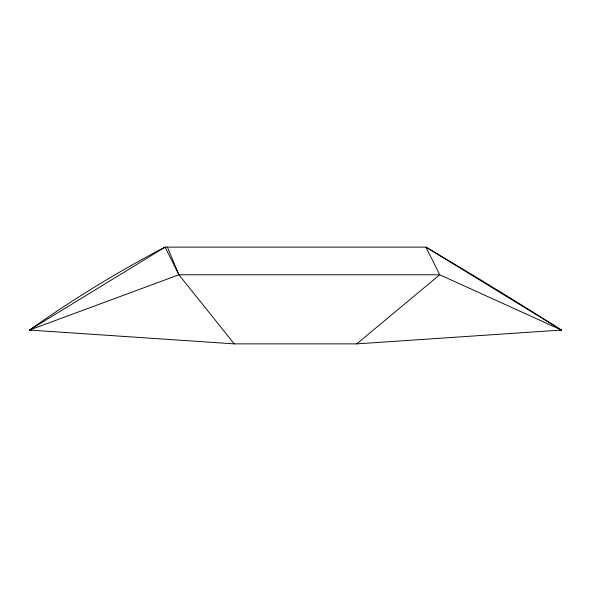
<?xml version="1.0" encoding="UTF-8"?>
<svg xmlns="http://www.w3.org/2000/svg" width="591" height="591" viewBox="0 0 591 591"><rect width="100%" height="100%" fill="white"/><g stroke="black" fill="none" stroke-linecap="round" stroke-linejoin="round"><path stroke-width="0.89" d="M356.75 343.873L439.726 274.771L561.45 330.051L356.75 343.873L234.25 343.873L29.55 330.051A800.901 490.478 -20 0 1 159.696 249.86L165.096 247.127L425.904 247.127L431.142 250.2A800.901 116.331 29.3 0 1 561.45 330.051L559.603 330.051M31.397 330.051L29.55 330.051L165.096 247.127L178.91 274.771L234.25 343.873M29.55 330.051L178.91 274.771L439.726 274.771L425.904 247.127L561.45 330.051M167.423 247.127L178.91 274.771"/></g></svg>
